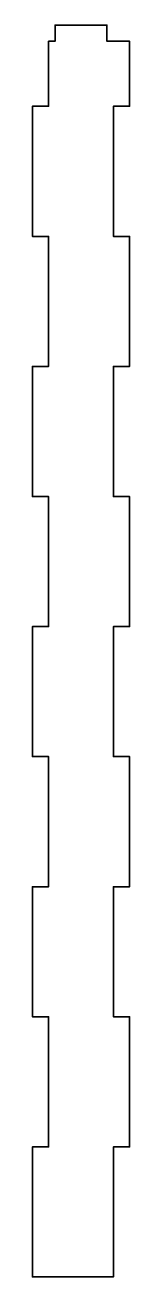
# Model space of a CAD drawing. Header units: inches. Extents: x 18 to 33, y -207 to -14.
import ezdxf

# ---------------------------------------------------------------- set-up
doc = ezdxf.new("R2010")
doc.units = ezdxf.units.IN
doc.header["$MEASUREMENT"] = 0
doc.layers.add('レイヤー 1', color=7, linetype='Continuous')

msp = doc.modelspace()

# ---------------------------------------------------------------- linework, layer by layer
at = {"layer": 'レイヤー 1', "color": 250, "lineweight": 35, "true_color": 0x322c2b}
msp.add_open_spline([(20.05, -16.9), (20.05, -16.9), (20.05, -26.9), (20.05, -26.9), (20.05, -26.9), (17.55, -26.9), (17.55, -26.9), (17.55, -26.9), (17.55, -46.9), (17.55, -46.9), (17.55, -46.9), (20.05, -46.9), (20.05, -46.9), (20.05, -46.9), (20.05, -66.9), (20.05, -66.9), (20.05, -66.9), (17.55, -66.9), (17.55, -66.9), (17.55, -66.9), (17.55, -86.9), (17.55, -86.9), (17.55, -86.9), (20.05, -86.9), (20.05, -86.9), (20.05, -86.9), (20.05, -106.9), (20.05, -106.9), (20.05, -106.9), (17.55, -106.9), (17.55, -106.9), (17.55, -106.9), (17.55, -126.9), (17.55, -126.9), (17.55, -126.9), (20.05, -126.9), (20.05, -126.9), (20.05, -126.9), (20.05, -146.9), (20.05, -146.9), (20.05, -146.9), (17.55, -146.9), (17.55, -146.9), (17.55, -146.9), (17.55, -166.9), (17.55, -166.9), (17.55, -166.9), (20.05, -166.9), (20.05, -166.9), (20.05, -166.9), (20.05, -186.9), (20.05, -186.9), (20.05, -186.9), (17.55, -186.9), (17.55, -186.9), (17.55, -186.9), (17.55, -206.9), (17.55, -206.9), (17.55, -206.9), (30.05, -206.9), (30.05, -206.9), (30.05, -206.9), (30.05, -186.9), (30.05, -186.9), (30.05, -186.9), (32.55, -186.9), (32.55, -186.9), (32.55, -186.9), (32.55, -166.9), (32.55, -166.9), (32.55, -166.9), (30.05, -166.9), (30.05, -166.9), (30.05, -166.9), (30.05, -146.9), (30.05, -146.9), (30.05, -146.9), (32.55, -146.9), (32.55, -146.9), (32.55, -146.9), (32.55, -126.9), (32.55, -126.9), (32.55, -126.9), (30.05, -126.9), (30.05, -126.9), (30.05, -126.9), (30.05, -106.9), (30.05, -106.9), (30.05, -106.9), (32.55, -106.9), (32.55, -106.9), (32.55, -106.9), (32.55, -86.9), (32.55, -86.9), (32.55, -86.9), (30.05, -86.9), (30.05, -86.9), (30.05, -86.9), (30.05, -66.9), (30.05, -66.9), (30.05, -66.9), (32.55, -66.9), (32.55, -66.9), (32.55, -66.9), (32.55, -46.9), (32.55, -46.9), (32.55, -46.9), (30.05, -46.9), (30.05, -46.9), (30.05, -46.9), (30.05, -26.9), (30.05, -26.9), (30.05, -26.9), (32.55, -26.9), (32.55, -26.9), (32.55, -26.9), (32.55, -16.9), (32.55, -16.9), (32.55, -16.9), (29.05, -16.9), (29.05, -16.9), (29.05, -16.9), (29.05, -14.4), (29.05, -14.4), (29.05, -14.4), (21.05, -14.4), (21.05, -14.4), (21.05, -14.4), (21.05, -16.9), (21.05, -16.9), (21.05, -16.9), (20.05, -16.9), (20.05, -16.9)], degree=3, knots=[0, 0, 0, 0, 1, 1, 1, 2, 2, 2, 3, 3, 3, 4, 4, 4, 5, 5, 5, 6, 6, 6, 7, 7, 7, 8, 8, 8, 9, 9, 9, 10, 10, 10, 11, 11, 11, 12, 12, 12, 13, 13, 13, 14, 14, 14, 15, 15, 15, 16, 16, 16, 17, 17, 17, 18, 18, 18, 19, 19, 19, 20, 20, 20, 21, 21, 21, 22, 22, 22, 23, 23, 23, 24, 24, 24, 25, 25, 25, 26, 26, 26, 27, 27, 27, 28, 28, 28, 29, 29, 29, 30, 30, 30, 31, 31, 31, 32, 32, 32, 33, 33, 33, 34, 34, 34, 35, 35, 35, 36, 36, 36, 37, 37, 37, 38, 38, 38, 39, 39, 39, 40, 40, 40, 41, 41, 41, 42, 42, 42, 43, 43, 43, 44, 44, 44, 44], dxfattribs=at)

doc.saveas('drawing.dxf')
